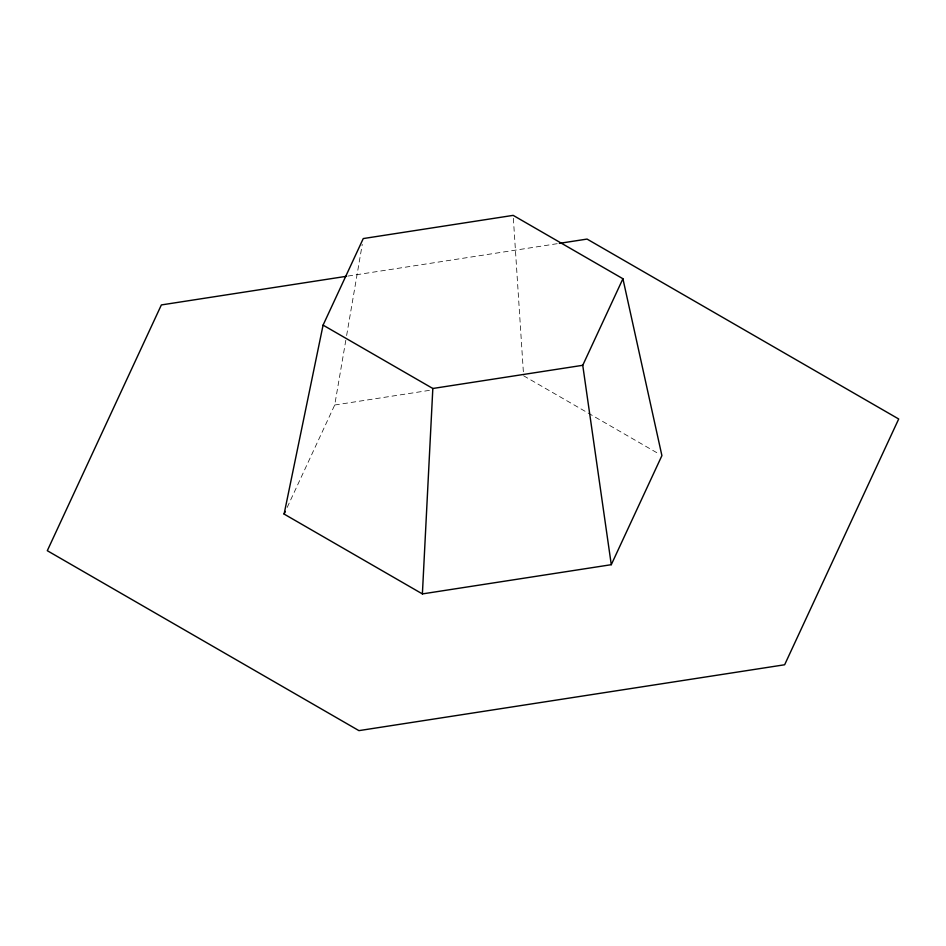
<?xml version="1.0" encoding="UTF-8"?>
<svg xmlns="http://www.w3.org/2000/svg" width="946" height="946" viewBox="0 0 946 946"><rect width="100%" height="100%" fill="white"/><g stroke="black" fill="none" stroke-linecap="round" stroke-linejoin="round"><path stroke-width="0.71" stroke-dasharray="4.73 3.55" d="M287.182 507.423L334.718 405.006L346.378 336.989M346.626 335.534L362.259 244.352M347.974 276.066L557.904 243.583M334.718 405.006L430.619 390.178M523.611 375.787L659.362 454.163M513.359 218.313L523.422 372.842"/><path stroke-width="1.42" d="M422.389 593.911L432.83 388.487L323.083 325.128L363.252 238.569L513.17 215.369L622.917 278.739L661.904 455.629L611.282 564.691L422.389 593.911L284.096 514.068L323.083 325.128M284.096 514.068L285.325 511.419M611.282 564.691L582.748 365.298L622.917 278.739M346.52 276.291L161.364 304.931L47.3 550.702L358.936 730.631L784.636 664.766L898.7 418.995L587.064 239.078L559.37 243.359M432.83 388.487L582.748 365.298"/></g></svg>
